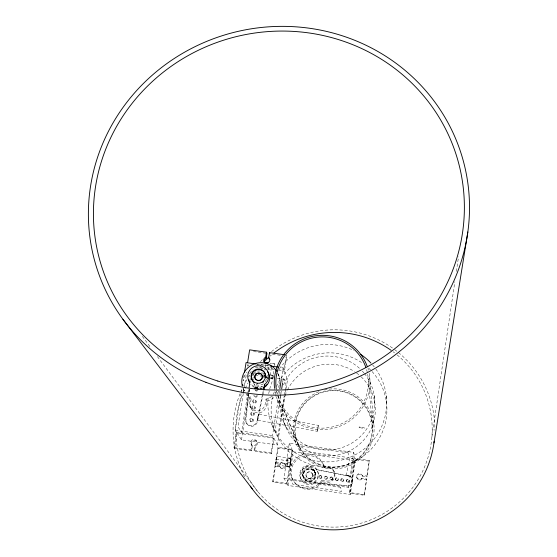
<?xml version="1.0" encoding="UTF-8"?>
<svg xmlns="http://www.w3.org/2000/svg" width="557" height="557" viewBox="0 0 557 557"><rect width="100%" height="100%" fill="white"/><g stroke="black" fill="none" stroke-linecap="round" stroke-linejoin="round"><path stroke-width="0.42" stroke-dasharray="2.79 2.09" d="M286.737 466.369L289.591 466.78L290.406 462.407L290.782 458.063L287.927 457.652L286.89 466.731L289.737 467.142L291.046 458.613L287.927 457.652M290.935 458.432L289.737 467.142M248.582 392.636L245.567 419.031A5.89 5.793 -30.9 0 0 250.448 425.625A5.89 5.793 -30.9 0 0 257.16 420.681L262.472 394.6M248.68 391.787L248.972 389.232M248.742 395.017L245.929 419.658A5.876 5.786 -30.9 0 0 250.796 426.23A5.876 5.786 -30.9 0 0 257.494 421.301L262.625 396.118M249.132 391.62L249.425 389.071M364.334 495.284L366.506 478.916L361.765 478.226A2.848 2.834 -3.5 0 1 357.406 478.366A2.848 2.834 -3.5 0 1 358.033 474.07A2.848 2.834 -3.5 0 1 362.175 475.427L366.917 476.11L367.014 476.813L362.294 476.131A2.834 2.82 -3.3 0 0 358.165 474.773A2.834 2.82 -3.3 0 0 357.545 479.055A2.834 2.82 -3.3 0 0 361.883 478.923L366.61 479.605L364.334 495.284L350.005 493.21L355.004 459.142L369.284 461.189L367.014 476.813M366.917 476.11L369.187 460.437L354.858 458.383L353.73 452.416L289.313 443.191L283.924 478.15L286.897 483.441L272.617 481.366L275.054 465.722L279.753 466.397A2.841 2.806 -35.2 0 0 283.861 467.748A2.841 2.806 -35.2 0 0 284.523 463.473A2.841 2.806 -35.2 0 0 280.185 463.612L275.485 462.93L277.908 447.348L292.14 449.388L286.897 483.441M364.222 494.651L349.845 492.562L348.578 487.507L353.73 452.416M349.845 492.562L354.858 458.383M277.908 447.348L278.312 448.141L292.495 450.174L287.28 484.11L288.046 485.474L350.332 494.512L355.289 460.681L355.004 459.142M431.891 436.904L454.86 281.696M456.378 271.405L458.536 256.826M286.89 466.731L288.08 458.021M288.046 485.474L293.226 451.776L292.495 450.174M271.544 453.732L273.947 438.331L237.066 433.054L234.601 448.42L251.548 450.857L252.349 445.774A3.077 3.036 -34.5 0 1 252.265 441.102A3.077 3.036 -34.5 0 1 256.902 441.771A3.077 3.036 -34.5 0 1 255.378 446.206L254.577 451.288L271.544 453.732L271.071 452.883L273.487 437.426L272.526 435.553L278.918 394.648M280.491 396.493L275.311 429.712L278.054 435.337L284.112 396.375M280.624 395.644L281.292 391.383M282.754 382.011L283.416 377.757L285.957 384.518L284.244 395.526M286.166 388.361L287.496 379.777L284.404 371.303L286.764 356.181L286.354 354.976L283.986 370.154L278.855 369.437M237.066 433.054L241.494 439.863L277.358 445.001L286.026 389.218M287.28 484.11L273.048 482.049L275.471 466.453L275.054 465.722M275.471 466.453L280.157 467.128A2.827 2.799 -35.4 0 0 284.244 468.479A2.827 2.799 -35.4 0 0 284.906 464.218A2.827 2.799 -35.4 0 0 280.589 464.35L275.903 463.675L278.312 448.141M271.844 396.306A18.987 18.632 -24.7 0 1 267.499 398.708L266.023 399.084L265.243 404.055A8.118 7.979 -27.7 0 1 255.997 410.857A8.118 7.979 -27.7 0 1 249.264 401.792L250.058 396.828L248.77 396.062A18.987 18.632 -24.7 0 1 246.389 393.827M270.208 375.265L271.384 367.794M266.023 399.084L266.991 401.144L266.211 406.081A8.056 7.916 -27.8 0 1 257.035 412.834A8.056 7.916 -27.8 0 1 250.358 403.832L251.137 398.903L250.058 396.828M270.73 378.071L272.61 378.509L272.986 375.279L269.303 374.764M270.444 378.635L272.853 378.976L272.986 375.279M272.853 378.976L274.058 369.862M274.712 365.712L274.726 363.888L270.291 363.644M279.05 393.799L279.447 391.244M281.424 378.621L283.116 367.773L279.746 367.3M251.548 450.857L250.998 450L251.806 444.897A3.091 3.043 -34.4 0 1 251.722 440.211A3.091 3.043 -34.4 0 1 256.373 440.879A3.091 3.043 -34.4 0 1 254.841 445.328L254.041 450.432L254.577 451.288M264.039 374.77L263.691 376.95L264.498 377.221M263.941 377.423L264.345 374.374M264.979 370.287L265.376 367.801M265.508 366.972L266.162 362.823M264.039 377.737L264.401 374.513M266.664 377.862L267.263 374.847M268.049 369.869L268.704 365.719M234.601 448.42L233.996 447.556L236.46 432.135L235.221 430.22L241.084 393.66M241.223 392.81L241.898 388.563M244.063 375.084L243.131 380.911A18.847 18.499 -24.8 0 1 247.078 372.09M243.284 393.548L237.971 426.732L241.55 432.413L247.628 394.335M243.416 392.692L246.278 374.826M247.774 366.172L248.039 364.501M247.768 393.493L248.443 389.259M241.494 439.863L249.007 392.762M249.139 391.905L249.55 389.336M250.643 382.485L250.915 380.772M346.322 475.427L349.615 458.383L351.69 458.508L353.89 459.184L350.604 476.242L346.322 475.427L350.604 476.242M262.646 393.757L263.336 390.387M262.8 395.275L263.823 390.241M274.977 364.055L270.082 363.122M289.633 466.87L275.339 464.817L275.903 460.367L276.669 456.287L290.886 458.334M275.339 464.817L276.634 456.287M321.626 480.426L320.923 481.596A17.135 17.009 -31.2 0 1 294.73 482.439A17.135 17.009 -31.2 0 1 298.615 456.594A17.135 17.009 -31.2 0 1 323.457 464.712L324.271 467.441L328.769 468.089A7.262 7.22 -24.8 0 1 334.875 476.277A7.262 7.22 -24.8 0 1 326.632 482.39L322.127 481.742L321.626 480.426L326.158 481.081A7.311 7.269 -24.6 0 0 334.458 474.926A7.311 7.269 -24.6 0 0 328.31 466.682L323.791 466.028L323.457 464.712M322.127 481.742L321.424 482.905A17.023 16.898 -31.4 0 1 295.412 483.741A17.023 16.898 -31.4 0 1 299.262 458.063A17.023 16.898 -31.4 0 1 323.944 466.132M317.218 431.313L318.332 425.367L258.692 414.199L257.814 417.061L257.571 420.117L317.218 431.313L318.332 425.367M353.89 459.184L349.615 458.383M257.571 420.117L258.692 414.199M266.824 377.695L267.444 377.632M272.665 378.642L270.946 378.579M266.991 401.144L268.446 400.775A18.847 18.499 -24.8 0 0 276.321 394.983M276.195 459.128L290.482 461.182M314.754 482.466L346.934 485.683A5.104 5.083 -13.3 0 0 352.72 481.38A5.104 5.083 -13.3 0 0 348.41 475.622L316.696 469.614A9.225 9.163 -32.1 0 1 314.754 482.466L314.928 482.87L347.032 486.08A5.09 5.069 -13.3 0 0 352.811 481.791A5.09 5.069 -13.3 0 0 348.508 476.047L316.856 470.045A9.204 9.142 -32.2 0 0 304.011 468.2A9.204 9.142 -32.2 0 0 302.075 481.025A9.204 9.142 -32.2 0 0 314.928 482.87M253.546 351.551L266.963 353.417M272.477 354.189L276.683 354.774M277.518 354.893L280.881 355.359M257 364.125L269.63 365.886M247.217 365.009L248.93 365.246M266.88 367.759L272.867 368.595M255.44 367.244L263.955 368.442M267.367 368.915L274.183 369.869M278.437 370.468L284.404 371.303M270.904 375.731L273.306 376.066M251.875 374.777L254.417 375.139M255.266 375.258L267.144 376.922M270.535 377.402L273.926 377.876M277.316 378.349L287.496 379.777M265.167 377.159L267.374 377.472M271.057 377.987L272.526 378.196M235.221 430.22L272.526 435.553M236.46 432.135L273.487 437.426M293.226 451.776L355.289 460.681M233.996 447.556L250.998 450M254.041 450.432L271.071 452.883M288.199 458.202L291.046 458.613M287.544 462.463L290.392 462.874M275.785 461.969L290.044 464.03M286.611 466.195L289.591 466.78M283.924 478.15L348.578 487.507M267.318 378.001L266.726 377.681M251.137 398.903L249.856 398.144A18.847 18.499 -24.8 0 1 246.479 394.676M142.383 336.386L150.675 347.54M157.415 356.598L257.961 491.789M272.617 481.366L273.048 482.049M251.806 444.897L252.349 445.774M251.256 444.326L251.799 445.203M254.841 445.328L255.378 446.206M256.227 440.657L256.749 441.548M246.612 423.348L246.974 423.961M250.079 420.8L250.427 421.419M275.485 462.93L275.903 463.675M252.641 418.913L253.184 419.894A1.587 1.56 -30.9 0 1 251.465 422.032A1.587 1.56 -30.9 0 1 250.476 419.512A1.587 1.56 -30.9 0 1 253.184 419.894M279.753 466.397L280.512 467.769M250.873 414.22L251.416 415.209M280.185 463.612L280.589 464.35M253.825 413.043A1.594 1.567 -29.8 0 1 252.105 415.188A1.594 1.567 -29.8 0 1 251.116 412.66A1.594 1.567 -29.8 0 1 253.825 413.043L254.173 413.684A1.587 1.56 -29.9 0 1 252.446 415.821A1.587 1.56 -29.9 0 1 251.465 413.301A1.587 1.56 -29.9 0 1 254.173 413.684M249.703 405.907L250.789 407.919M251.861 407.996L252.203 408.65M285.031 464.308L285.414 465.046M254.814 406.833A1.587 1.56 -28.8 0 1 253.087 408.97A1.587 1.56 -28.8 0 1 252.105 406.443A1.587 1.56 -28.8 0 1 254.814 406.833L255.155 407.48A1.587 1.56 -28.9 0 1 253.435 409.611A1.587 1.56 -28.9 0 1 252.453 407.097A1.587 1.56 -28.9 0 1 255.155 407.48M291.61 477.356L292.307 478.693M252.843 401.792L253.191 402.453M273.947 438.331L277.358 445.001M255.802 400.622A1.587 1.56 -27.9 0 1 254.076 402.76A1.587 1.56 -27.9 0 1 253.094 400.239A1.587 1.56 -27.9 0 1 255.802 400.622L256.136 401.284A1.587 1.56 -27.9 0 1 254.417 403.414A1.587 1.56 -27.9 0 1 253.435 400.908A1.587 1.56 -27.9 0 1 256.136 401.284M253.832 395.588L254.173 396.264M271.865 424.671L275.026 431.097M300.376 477.802L300.912 478.923M302.166 474.78L302.639 475.796M303.071 476.729L303.384 477.412M289.313 443.191L292.14 449.388M283.464 421.565L286.326 428.061M277.463 399.912L296.129 443.574M282.176 405.886L300.112 448.636M296.129 439.355L277.477 394.934A46.315 45.59 -14.1 0 0 332.501 426.906A46.315 45.59 -14.1 0 0 367.578 373.768M312.345 473.854A3.307 3.279 -32 0 1 308.78 478.331A3.307 3.279 -32 0 1 306.691 473.039A3.307 3.279 -32 0 1 312.345 473.854L312.393 473.986A3.3 3.279 -32.1 0 1 308.836 478.456A3.3 3.279 -32.1 0 1 306.747 473.172A3.3 3.279 -32.1 0 1 312.393 473.986M314.092 470.045A6.419 6.371 -31.4 0 1 307.179 478.735A6.419 6.371 -31.4 0 1 303.119 468.465A6.419 6.371 -31.4 0 1 314.092 470.045L314.503 471.083A6.385 6.343 -31.7 0 1 307.624 479.737A6.385 6.343 -31.7 0 1 303.586 469.516A6.385 6.343 -31.7 0 1 314.503 471.083M314.886 472.044A6.357 6.315 -31.9 0 1 308.035 480.649A6.357 6.315 -31.9 0 1 304.018 470.477A6.357 6.315 -31.9 0 1 314.886 472.044L315.158 472.733A6.336 6.294 -32 0 1 308.334 481.318A6.336 6.294 -32 0 1 304.331 471.18A6.336 6.294 -32 0 1 315.158 472.733M315.206 472.865A6.329 6.287 -32.1 0 1 308.39 481.443A6.329 6.287 -32.1 0 1 304.387 471.313A6.329 6.287 -32.1 0 1 315.206 472.865L315.339 473.192A6.322 6.28 -32.2 0 1 308.529 481.756A6.322 6.28 -32.2 0 1 304.533 471.64A6.322 6.28 -32.2 0 1 315.339 473.192M278.326 374.353L279.196 376.595M319.154 477.224L319.314 477.641M317.581 470.971A9.26 9.191 -31.9 0 1 307.61 483.518A9.26 9.191 -31.9 0 1 301.755 468.702A9.26 9.191 -31.9 0 1 317.581 470.971L317.859 471.702M316.696 469.614L316.856 470.045M321.716 476.207A1.379 1.372 -28.7 0 1 320.233 478.073A1.379 1.372 -28.7 0 1 319.356 475.866A1.379 1.372 -28.7 0 1 321.716 476.207L321.869 476.625A1.372 1.365 -28.8 0 1 320.386 478.491A1.372 1.365 -28.8 0 1 319.516 476.291A1.372 1.365 -28.8 0 1 321.869 476.625M283.116 367.773L283.986 370.154M324.599 478.01L324.745 478.428M327.154 476.994A1.379 1.372 -26.6 0 1 325.671 478.86A1.379 1.372 -26.6 0 1 324.801 476.653A1.379 1.372 -26.6 0 1 327.154 476.994L327.3 477.412A1.372 1.365 -26.7 0 1 325.817 479.271A1.372 1.365 -26.7 0 1 324.947 477.071A1.372 1.365 -26.7 0 1 327.3 477.412M323.791 466.028L324.271 467.441M330.043 478.797L330.176 479.208M332.599 477.781A1.379 1.372 -24 0 1 331.116 479.647A1.379 1.372 -24 0 1 330.245 477.44A1.379 1.372 -24 0 1 332.599 477.781L332.731 478.198A1.372 1.365 -24.1 0 1 331.255 480.057A1.372 1.365 -24.1 0 1 330.378 477.857A1.372 1.365 -24.1 0 1 332.731 478.198M335.488 479.584L335.613 479.995M334.026 471.18L334.444 472.559M338.05 478.567L338.169 478.985M340.94 480.371L341.051 480.782M343.502 479.354L343.697 480.113A1.379 1.372 -17.5 0 1 341.789 481.533A1.379 1.372 -17.5 0 1 341.511 479.18A1.379 1.372 -17.5 0 1 343.697 480.113M346.301 480.809L346.496 481.568M350.005 493.21L350.332 494.512M348.954 480.141L349.142 480.9A1.379 1.372 -13.3 0 1 347.227 482.32A1.379 1.372 -13.3 0 1 346.955 479.967A1.379 1.372 -13.3 0 1 349.142 480.9M352.734 480.05L352.825 480.468M356.703 476.813L356.842 477.509M361.765 478.226L361.883 478.923M362.175 475.427L362.294 476.131M366.506 478.916L366.61 479.605M369.187 460.437L369.284 461.189M368.365 381.406L372.751 427.992A39.046 38.649 -14.1 0 1 314.816 462.763A39.046 38.649 -14.1 0 1 313.64 395.804A39.046 38.649 -14.1 0 1 372.751 427.992M369.632 376.595L373.817 423.919M374.248 395.776L374.805 402.927M386.259 395.728L386.516 402.885M397.183 354.955A98.283 97.294 -14.1 0 1 415.32 483.929A98.283 97.294 -14.1 0 1 287.697 515.859A98.283 97.294 -14.1 0 1 242.97 393.534M243.291 392.755A98.283 97.294 -14.1 0 1 248.13 382.84M249.842 379.902A98.283 97.294 -14.1 0 1 250.734 378.461M252.586 375.634A98.283 97.294 -14.1 0 1 255.524 371.54M259.799 366.283A98.283 97.294 -14.1 0 1 262.667 363.143M270.048 356.146A98.283 97.294 -14.1 0 1 271.336 355.067M393.179 351.808A98.283 97.294 -14.1 0 1 394.53 352.832M394.6 349.573A100.977 99.961 -14.1 0 1 434.892 430.269M244.614 476.708A100.977 99.961 -14.1 0 1 240.742 392.003M241.077 391.209A100.977 99.961 -14.1 0 1 241.766 389.628M243.618 385.723A100.977 99.961 -14.1 0 1 246.953 379.602M249.731 375.16A100.977 99.961 -14.1 0 0 248.784 376.623A10.541 10.339 -24.6 0 1 253.003 369.799M256.478 366.13A100.977 99.961 -14.1 0 1 258.17 364.16M260.523 361.59A100.977 99.961 -14.1 0 1 262.347 359.711M271.475 351.599A100.977 99.961 -14.1 0 1 393.903 349.065M329.103 389.148A40.389 39.979 -14.1 0 1 371.86 441.833A40.389 39.979 -14.1 0 1 305.208 457.304A40.389 39.979 -14.1 0 1 320.435 391.16M324.327 390.011A40.389 39.979 -14.1 0 1 328.303 389.252M369.124 373.35A47.916 47.164 -14.1 0 1 329.159 429.168A47.916 47.164 -14.1 0 1 274.51 387.957M367.919 368.539A47.916 47.164 -14.1 0 1 368.379 370.127M277.254 394.119A46.315 45.59 -14.1 0 1 276.69 391.627M366.583 369.632A46.315 45.59 -14.1 0 1 367.411 372.925M368.616 368.093A57.949 57.225 -14.1 0 1 376.288 442.933A57.949 57.225 -14.1 0 1 302.319 461.085A57.949 57.225 -14.1 0 1 274.49 391.188M276.376 386.586A57.949 57.225 -14.1 0 1 362.809 363.408M361.187 376.852A46.356 45.778 -14.1 0 1 366.812 436.222A46.356 45.778 -14.1 0 1 308.306 451.093A46.356 45.778 -14.1 0 1 284.885 396.25M285.156 395.435A46.356 45.778 -14.1 0 1 287.092 390.701M287.468 389.928A46.356 45.778 -14.1 0 1 354.468 371.568M356.584 373.016A46.356 45.778 -14.1 0 1 360.56 376.26M375.808 368.992A59.453 58.666 -14.1 0 1 341.678 460.04A59.453 58.666 -14.1 0 1 268.342 396.18M268.718 393.667A59.453 58.666 -14.1 0 1 272.923 379.818M279.377 368.748A59.453 58.666 -14.1 0 1 353.827 350.471M372.661 364.995A59.453 58.666 -14.1 0 1 374.283 366.959M364.445 373.559A47.561 46.934 -14.1 0 1 336.888 448.956A47.561 46.934 -14.1 0 1 281.355 391.091M283.513 384.915A47.561 46.934 -14.1 0 1 359.982 368.769M362.308 371.094A47.561 46.934 -14.1 0 1 363.93 372.932M256.861 390.262A1.587 1.56 -26.1 0 1 255.009 389.754M256.749 395.616A1.587 1.56 -27 0 1 253.741 394.788M266.316 379.08A7.241 7.095 -24.6 0 1 264.805 382.478M263.44 383.78A7.241 7.095 -24.6 0 1 254.653 383.689M253.581 373.691A7.241 7.095 -24.6 0 1 259.68 370.976M262.319 387.951A10.541 10.339 -24.6 0 1 257.557 388.368M254.925 387.637A10.541 10.339 -24.6 0 1 250.692 384.316M259.444 367.724A10.541 10.339 -24.6 0 1 265.236 369.521M262.431 386.544A10.583 10.381 -24.6 0 1 259.75 387.219M254.347 386.461A10.583 10.381 -24.6 0 1 250.525 383.655M257.216 395.498A1.58 1.553 -27 0 1 255.607 397.245A1.58 1.553 -27 0 1 254.089 395.463M257.849 390.471A1.58 1.553 -26.2 0 1 255.155 390.088M277.748 373.712A18.847 18.499 -24.8 0 1 279.934 378.899M278.869 390.805A18.847 18.499 -24.8 0 1 276.815 394.342M243.416 388.138A18.847 18.499 -24.8 0 0 244.14 390.45L243.005 388.306A18.987 18.632 -24.7 0 0 244.453 391.223M260.495 365.058A18.847 18.499 -24.8 0 1 272.143 367.996M262.653 388.076A7.157 7.025 -24.7 0 1 259.562 388.313M255.719 386.481A7.157 7.025 -24.7 0 1 254.013 383.961L253.205 382.297A7.199 7.06 -24.7 0 0 262.486 386.231M253.623 380.34A7.157 7.025 -24.7 0 1 254.152 378.565M258.107 374.798A7.157 7.025 -24.7 0 1 259.917 374.339M263.565 374.847A7.157 7.025 -24.7 0 1 264.652 375.425M266.782 377.604A7.157 7.025 -24.7 0 1 267.332 378.697L266.601 377.005A7.199 7.06 -24.7 0 1 267.04 378.802M277.665 372.877A18.987 18.632 -24.7 0 1 279.384 383.961M279.238 384.762A18.987 18.632 -24.7 0 1 277.999 388.668M277.268 390.137A18.987 18.632 -24.7 0 1 274.336 394.119M252.815 378.656A7.199 7.06 -24.7 0 1 253.351 376.873M261.63 372.751A7.199 7.06 -24.7 0 1 263.907 373.719M348.069 452.848L298.392 445.732L300.481 450.69L349.1 457.666L348.069 452.848M340.55 487.271L290.67 480.05L292.94 484.291L341.747 491.371L340.55 487.271M318.569 464.016A38.544 38.148 -14.1 0 0 371.979 424.135A38.544 38.148 -14.1 0 0 310.653 398.401A38.544 38.148 -14.1 0 0 318.569 464.016M359.885 427.574A2.896 0.404 11 0 0 364.619 428.277A2.896 0.404 11 0 0 361.075 427.115A2.896 0.404 11 0 0 359.885 427.574M251.116 421.412A1.594 1.567 -30.9 0 0 252.843 419.275A1.594 1.567 -30.9 0 0 250.128 418.885A1.594 1.567 -30.9 0 0 251.116 421.412M347.129 481.909A1.379 1.372 -13.3 0 0 349.044 480.489A1.379 1.372 -13.3 0 0 346.851 479.549A1.379 1.372 -13.3 0 0 347.129 481.909M341.671 481.123A1.379 1.372 -17.5 0 0 343.585 479.702A1.379 1.372 -17.5 0 0 341.399 478.762A1.379 1.372 -17.5 0 0 341.671 481.123M336.219 480.336A1.379 1.372 -21 0 0 338.134 478.916A1.379 1.372 -21 0 0 335.948 477.976A1.379 1.372 -21 0 0 336.219 480.336M336.344 480.747A1.372 1.372 -21.1 0 0 338.259 479.326A1.372 1.372 -21.1 0 0 336.073 478.393A1.372 1.372 -21.1 0 0 336.344 480.747"/><path stroke-width="0.84" d="M249.167 387.526L249.752 382.422A10.611 10.402 -24.5 0 1 252.084 367.808A10.611 10.402 -24.5 0 1 266.852 369.89A10.611 10.402 -24.5 0 1 264.533 384.497L263.503 389.552M281.689 388.828L282.615 382.868M279.851 388.689L281.292 379.456M284.669 354.739L269.484 352.623L268.697 357.629A3.057 2.994 -21.9 0 1 268.787 362.224A3.057 2.994 -21.9 0 1 264.178 361.584A3.057 2.994 -21.9 0 1 265.689 357.204L266.476 352.205L249.64 349.866L247.621 362.482M264.812 362.976A3.043 2.98 -22 0 1 266.176 358.402L266.963 353.417L266.476 352.205M242.58 384.309L242.309 386.008A18.987 18.632 -24.7 0 1 253.491 364.187A18.987 18.632 -24.7 0 1 276.864 371.449M244.46 372.584L246.069 362.593L256.164 364.006M433.959 442.94L467.845 231.97M263.997 389.399L264.853 385.2L264.533 384.497M270.472 366.005L278.061 367.063M268.265 362.892L266.239 362.899M122.895 319.238L252.272 488.914M265.689 357.204L266.176 358.402M268.697 357.629L269.17 358.819A3.043 2.98 -22 0 1 269.72 359.376M269.484 352.623L269.957 353.834M434.175 441.276A100.977 99.961 -14.1 0 1 357.678 526.936A100.977 99.961 -14.1 0 1 250.323 486.164M263.851 361.918A98.283 97.294 -14.1 0 1 268.78 357.253M273.967 352.971A98.283 97.294 -14.1 0 1 391.132 350.332M274.51 387.957A47.916 47.164 -14.1 0 1 311.335 336.616A47.916 47.164 -14.1 0 1 367.133 366.2M276.258 389.099A46.315 45.59 -14.1 0 1 311.279 338.231A46.315 45.59 -14.1 0 1 365.803 367.209M360.532 354.301A59.453 58.666 -14.1 0 1 370.948 363.08M254.73 388.591A1.587 1.56 -26.1 0 1 256.533 387.268A1.587 1.56 -26.1 0 1 257.849 389.03M267.673 371.853A10.541 10.339 -24.6 0 1 264.22 387.129M257.557 388.368A10.541 10.339 -24.6 0 1 256.213 388.083M249.383 381.956A10.541 10.339 -24.6 0 1 248.833 379.999M252.349 380.487A7.269 7.13 -24.6 0 1 257.167 369.709A7.269 7.13 -24.6 0 1 265.717 377.709M263.781 381.587A7.269 7.13 -24.6 0 1 262.827 382.422M253.999 382.339A7.269 7.13 -24.6 0 1 252.697 381.002M256.283 379.86A3.788 3.718 -24.6 0 1 255.719 374.624A3.788 3.718 -24.6 0 1 261.031 373.991A3.788 3.718 -24.6 0 1 261.595 379.226M260.885 379.909A3.788 3.718 -24.6 0 1 257.125 380.354M255.398 388.542A1.58 1.553 -26.2 0 1 258.1 388.925M251.701 379.004A7.269 7.123 -24.6 0 1 251.458 377.785M266.921 384.65A7.157 7.025 -24.7 0 1 263.809 387.616M255.684 373.991A7.199 7.06 -24.7 0 1 256.756 373.336M217.829 381.044A185.878 179.076 -14.1 0 0 461.112 173.888A185.878 179.076 -14.1 0 0 157.763 76.72A185.878 179.076 -14.1 0 0 217.829 381.044M205.937 382.318A190.974 183.984 -14.1 0 0 467.901 183.573A190.974 183.984 -14.1 0 0 163.027 66.401A190.974 183.984 -14.1 0 0 205.937 382.318M257.181 383.251A7.283 7.144 -24.5 0 0 265.076 373.469A7.283 7.144 -24.5 0 0 252.648 371.735A7.283 7.144 -24.5 0 0 257.181 383.251M257.968 380.396A3.795 3.718 -24.6 0 0 262.082 375.307A3.795 3.718 -24.6 0 0 255.614 374.401A3.795 3.718 -24.6 0 0 257.968 380.396"/></g></svg>
